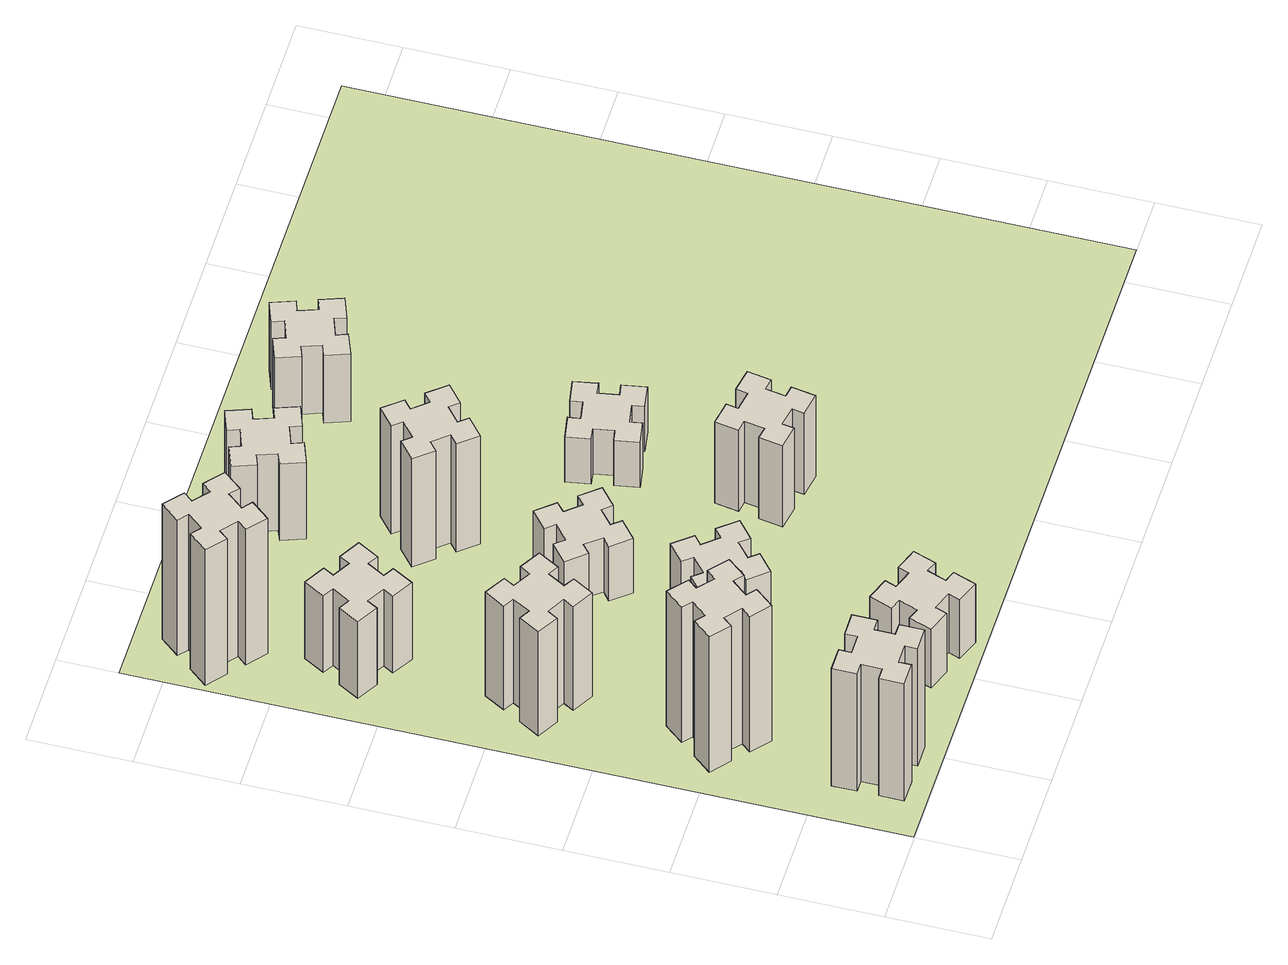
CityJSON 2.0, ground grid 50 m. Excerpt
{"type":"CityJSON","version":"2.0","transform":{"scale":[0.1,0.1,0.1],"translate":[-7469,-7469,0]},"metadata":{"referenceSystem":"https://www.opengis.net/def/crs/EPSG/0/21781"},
"CityObjects":{
"building1":{"type":"Building","attributes":{"class":"1000","function":"1000","usage":"1000","yearOfConstruction":2016,"roofType":"1000","measuredHeight":78,"storeysAboveGround":30,"storeysBelowGround":0},"geometry":[{"type":"Solid","lod":"1","boundaries":[[[[0,1,2,3,4,5,6,7,8,9,10,11,12,13,14,15,16,17,18,19]],[[17,16,20,21]],[[16,15,22,20]],[[15,14,23,22]],[[14,13,24,23]],[[13,12,25,24]],[[12,11,26,25]],[[11,10,27,26]],[[10,9,28,27]],[[9,8,29,28]],[[8,7,30,29]],[[7,6,31,30]],[[6,5,32,31]],[[5,4,33,32]],[[4,3,34,33]],[[3,2,35,34]],[[2,1,36,35]],[[1,0,37,36]],[[0,19,38,37]],[[19,18,39,38]],[[18,17,21,39]],[[24,25,26,27,28,29,30,31,32,33,34,35,36,37,38,39,21,20,22,23]]]]}]},
"building2":{"type":"Building","attributes":{"class":"1000","function":"1000","usage":"1000","yearOfConstruction":2016,"roofType":"1000","measuredHeight":90,"storeysAboveGround":30,"storeysBelowGround":0},"geometry":[{"type":"Solid","lod":"1","boundaries":[[[[40,41,42,43,44,45,46,47,48,49,50,51,52,53,54,55,56,57,58,59]],[[57,56,60,61]],[[56,55,62,60]],[[55,54,63,62]],[[54,53,64,63]],[[53,52,65,64]],[[52,51,66,65]],[[51,50,67,66]],[[50,49,68,67]],[[49,48,69,68]],[[48,47,70,69]],[[47,46,71,70]],[[46,45,72,71]],[[45,44,73,72]],[[44,43,74,73]],[[43,42,75,74]],[[42,41,76,75]],[[41,40,77,76]],[[40,59,78,77]],[[59,58,79,78]],[[58,57,61,79]],[[64,65,66,67,68,69,70,71,72,73,74,75,76,77,78,79,61,60,62,63]]]]}]},
"building3":{"type":"Building","attributes":{"class":"1000","function":"1000","usage":"1000","yearOfConstruction":2016,"roofType":"1000","measuredHeight":69,"storeysAboveGround":30,"storeysBelowGround":0},"geometry":[{"type":"Solid","lod":"1","boundaries":[[[[80,81,82,83,84,85,86,87,88,89,90,91,92,93,94,95,96,97,98,99]],[[97,96,100,101]],[[96,95,102,100]],[[95,94,103,102]],[[94,93,104,103]],[[93,92,105,104]],[[92,91,106,105]],[[91,90,107,106]],[[90,89,108,107]],[[89,88,109,108]],[[88,87,110,109]],[[87,86,111,110]],[[86,85,112,111]],[[85,84,113,112]],[[84,83,114,113]],[[83,82,115,114]],[[82,81,116,115]],[[81,80,117,116]],[[80,99,118,117]],[[99,98,119,118]],[[98,97,101,119]],[[104,105,106,107,108,109,110,111,112,113,114,115,116,117,118,119,101,100,102,103]]]]}]},
"building4":{"type":"Building","attributes":{"class":"1000","function":"1000","usage":"1000","yearOfConstruction":2016,"roofType":"1000","measuredHeight":51,"storeysAboveGround":30,"storeysBelowGround":0},"geometry":[{"type":"Solid","lod":"1","boundaries":[[[[120,121,122,123,124,125,126,127,128,129,130,131,132,133,134,135,136,137,138,139]],[[137,136,140,141]],[[136,135,142,140]],[[135,134,143,142]],[[134,133,144,143]],[[133,132,145,144]],[[132,131,146,145]],[[131,130,147,146]],[[130,129,148,147]],[[129,128,149,148]],[[128,127,150,149]],[[127,126,151,150]],[[126,125,152,151]],[[125,124,153,152]],[[124,123,154,153]],[[123,122,155,154]],[[122,121,156,155]],[[121,120,157,156]],[[120,139,158,157]],[[139,138,159,158]],[[138,137,141,159]],[[144,145,146,147,148,149,150,151,152,153,154,155,156,157,158,159,141,140,142,143]]]]}]},
"building5":{"type":"Building","attributes":{"class":"1000","function":"1000","usage":"1000","yearOfConstruction":2016,"roofType":"1000","measuredHeight":39,"storeysAboveGround":30,"storeysBelowGround":0},"geometry":[{"type":"Solid","lod":"1","boundaries":[[[[160,161,162,163,164,165,166,167,168,169,170,171,172,173,174,175,176,177,178,179]],[[177,176,180,181]],[[176,175,182,180]],[[175,174,183,182]],[[174,173,184,183]],[[173,172,185,184]],[[172,171,186,185]],[[171,170,187,186]],[[170,169,188,187]],[[169,168,189,188]],[[168,167,190,189]],[[167,166,191,190]],[[166,165,192,191]],[[165,164,193,192]],[[164,163,194,193]],[[163,162,195,194]],[[162,161,196,195]],[[161,160,197,196]],[[160,179,198,197]],[[179,178,199,198]],[[178,177,181,199]],[[184,185,186,187,188,189,190,191,192,193,194,195,196,197,198,199,181,180,182,183]]]]}]},
"building6":{"type":"Building","attributes":{"class":"1000","function":"1000","usage":"1000","yearOfConstruction":2016,"roofType":"1000","measuredHeight":90,"storeysAboveGround":30,"storeysBelowGround":0},"geometry":[{"type":"Solid","lod":"1","boundaries":[[[[200,201,202,203,204,205,206,207,208,209,210,211,212,213,214,215,216,217,218,219]],[[217,216,220,221]],[[216,215,222,220]],[[215,214,223,222]],[[214,213,224,223]],[[213,212,225,224]],[[212,211,226,225]],[[211,210,227,226]],[[210,209,228,227]],[[209,208,229,228]],[[208,207,230,229]],[[207,206,231,230]],[[206,205,232,231]],[[205,204,233,232]],[[204,203,234,233]],[[203,202,235,234]],[[202,201,236,235]],[[201,200,237,236]],[[200,219,238,237]],[[219,218,239,238]],[[218,217,221,239]],[[224,225,226,227,228,229,230,231,232,233,234,235,236,237,238,239,221,220,222,223]]]]}]},
"building7":{"type":"Building","attributes":{"class":"1000","function":"1000","usage":"1000","yearOfConstruction":2016,"roofType":"1000","measuredHeight":33,"storeysAboveGround":30,"storeysBelowGround":0},"geometry":[{"type":"Solid","lod":"1","boundaries":[[[[240,241,242,243,244,245,246,247,248,249,250,251,252,253,254,255,256,257,258,259]],[[257,256,260,261]],[[256,255,262,260]],[[255,254,263,262]],[[254,253,264,263]],[[253,252,265,264]],[[252,251,266,265]],[[251,250,267,266]],[[250,249,268,267]],[[249,248,269,268]],[[248,247,270,269]],[[247,246,271,270]],[[246,245,272,271]],[[245,244,273,272]],[[244,243,274,273]],[[243,242,275,274]],[[242,241,276,275]],[[241,240,277,276]],[[240,259,278,277]],[[259,258,279,278]],[[258,257,261,279]],[[264,265,266,267,268,269,270,271,272,273,274,275,276,277,278,279,261,260,262,263]]]]}]},
"building8":{"type":"Building","attributes":{"class":"1000","function":"1000","usage":"1000","yearOfConstruction":2016,"roofType":"1000","measuredHeight":36,"storeysAboveGround":30,"storeysBelowGround":0},"geometry":[{"type":"Solid","lod":"1","boundaries":[[[[280,281,282,283,284,285,286,287,288,289,290,291,292,293,294,295,296,297,298,299]],[[297,296,300,301]],[[296,295,302,300]],[[295,294,303,302]],[[294,293,304,303]],[[293,292,305,304]],[[292,291,306,305]],[[291,290,307,306]],[[290,289,308,307]],[[289,288,309,308]],[[288,287,310,309]],[[287,286,311,310]],[[286,285,312,311]],[[285,284,313,312]],[[284,283,314,313]],[[283,282,315,314]],[[282,281,316,315]],[[281,280,317,316]],[[280,299,318,317]],[[299,298,319,318]],[[298,297,301,319]],[[304,305,306,307,308,309,310,311,312,313,314,315,316,317,318,319,301,300,302,303]]]]}]},
"building9":{"type":"Building","attributes":{"class":"1000","function":"1000","usage":"1000","yearOfConstruction":2016,"roofType":"1000","measuredHeight":72,"storeysAboveGround":30,"storeysBelowGround":0},"geometry":[{"type":"Solid","lod":"1","boundaries":[[[[320,321,322,323,324,325,326,327,328,329,330,331,332,333,334,335,336,337,338,339]],[[337,336,340,341]],[[336,335,342,340]],[[335,334,343,342]],[[334,333,344,343]],[[333,332,345,344]],[[332,331,346,345]],[[331,330,347,346]],[[330,329,348,347]],[[329,328,349,348]],[[328,327,350,349]],[[327,326,351,350]],[[326,325,352,351]],[[325,324,353,352]],[[324,323,354,353]],[[323,322,355,354]],[[322,321,356,355]],[[321,320,357,356]],[[320,339,358,357]],[[339,338,359,358]],[[338,337,341,359]],[[344,345,346,347,348,349,350,351,352,353,354,355,356,357,358,359,341,340,342,343]]]]}]},
"building10":{"type":"Building","attributes":{"class":"1000","function":"1000","usage":"1000","yearOfConstruction":2016,"roofType":"1000","measuredHeight":51,"storeysAboveGround":30,"storeysBelowGround":0},"geometry":[{"type":"Solid","lod":"1","boundaries":[[[[360,361,362,363,364,365,366,367,368,369,370,371,372,373,374,375,376,377,378,379]],[[377,376,380,381]],[[376,375,382,380]],[[375,374,383,382]],[[374,373,384,383]],[[373,372,385,384]],[[372,371,386,385]],[[371,370,387,386]],[[370,369,388,387]],[[369,368,389,388]],[[368,367,390,389]],[[367,366,391,390]],[[366,365,392,391]],[[365,364,393,392]],[[364,363,394,393]],[[363,362,395,394]],[[362,361,396,395]],[[361,360,397,396]],[[360,379,398,397]],[[379,378,399,398]],[[378,377,381,399]],[[384,385,386,387,388,389,390,391,392,393,394,395,396,397,398,399,381,380,382,383]]]]}]},
"building11":{"type":"Building","attributes":{"class":"1000","function":"1000","usage":"1000","yearOfConstruction":2016,"roofType":"1000","measuredHeight":54,"storeysAboveGround":30,"storeysBelowGround":0},"geometry":[{"type":"Solid","lod":"1","boundaries":[[[[400,401,402,403,404,405,406,407,408,409,410,411,412,413,414,415,416,417,418,419]],[[417,416,420,421]],[[416,415,422,420]],[[415,414,423,422]],[[414,413,424,423]],[[413,412,425,424]],[[412,411,426,425]],[[411,410,427,426]],[[410,409,428,427]],[[409,408,429,428]],[[408,407,430,429]],[[407,406,431,430]],[[406,405,432,431]],[[405,404,433,432]],[[404,403,434,433]],[[403,402,435,434]],[[402,401,436,435]],[[401,400,437,436]],[[400,419,438,437]],[[419,418,439,438]],[[418,417,421,439]],[[424,425,426,427,428,429,430,431,432,433,434,435,436,437,438,439,421,420,422,423]]]]}]},
"building12":{"type":"Building","attributes":{"class":"1000","function":"1000","usage":"1000","yearOfConstruction":2016,"roofType":"1000","measuredHeight":30,"storeysAboveGround":30,"storeysBelowGround":0},"geometry":[{"type":"Solid","lod":"1","boundaries":[[[[440,441,442,443,444,445,446,447,448,449,450,451,452,453,454,455,456,457,458,459]],[[457,456,460,461]],[[456,455,462,460]],[[455,454,463,462]],[[454,453,464,463]],[[453,452,465,464]],[[452,451,466,465]],[[451,450,467,466]],[[450,449,468,467]],[[449,448,469,468]],[[448,447,470,469]],[[447,446,471,470]],[[446,445,472,471]],[[445,444,473,472]],[[444,443,474,473]],[[443,442,475,474]],[[442,441,476,475]],[[441,440,477,476]],[[440,459,478,477]],[[459,458,479,478]],[[458,457,461,479]],[[464,465,466,467,468,469,470,471,472,473,474,475,476,477,478,479,461,460,462,463]]]]}]},
"building13":{"type":"Building","attributes":{"class":"1000","function":"1000","usage":"1000","yearOfConstruction":2016,"roofType":"1000","measuredHeight":45,"storeysAboveGround":30,"storeysBelowGround":0},"geometry":[{"type":"Solid","lod":"1","boundaries":[[[[480,481,482,483,484,485,486,487,488,489,490,491,492,493,494,495,496,497,498,499]],[[497,496,500,501]],[[496,495,502,500]],[[495,494,503,502]],[[494,493,504,503]],[[493,492,505,504]],[[492,491,506,505]],[[491,490,507,506]],[[490,489,508,507]],[[489,488,509,508]],[[488,487,510,509]],[[487,486,511,510]],[[486,485,512,511]],[[485,484,513,512]],[[484,483,514,513]],[[483,482,515,514]],[[482,481,516,515]],[[481,480,517,516]],[[480,499,518,517]],[[499,498,519,518]],[[498,497,501,519]],[[504,505,506,507,508,509,510,511,512,513,514,515,516,517,518,519,501,500,502,503]]]]}]},
"landuse1":{"type":"LandUse","attributes":{"name":"plot1","function":"1010"},"geometry":[{"type":"MultiSurface","lod":"1","boundaries":[[[520,521,522,523]]]}]}
},
"vertices":[
[265,325,0],[265,225,0],[205,225,0],[205,105,0],[325,105,0],[325,165,0],[425,165,0],[425,105,0],[545,105,0],[545,225,0],[485,225,0],[485,325,0],[545,325,0],[545,445,0],[425,445,0],[425,385,0],[325,385,0],[325,445,0],[205,445,0],[205,325,0],[325,385,780],[325,445,780],[425,385,780],[425,445,780],[545,445,780],[545,325,780],[485,325,780],[485,225,780],[545,225,780],[545,105,780],[425,105,780],[425,165,780],[325,165,780],[325,105,780],[205,105,780],[205,225,780],[265,225,780],[265,325,780],[205,325,780],[205,445,780],
[484,1067,0],[408,1132,0],[446,1178,0],[354,1255,0],[277,1163,0],[323,1124,0],[259,1048,0],[213,1086,0],[136,994,0],[228,917,0],[266,963,0],[343,899,0],[304,853,0],[396,776,0],[473,868,0],[427,906,0],[492,983,0],[538,944,0],[615,1036,0],[523,1113,0],[492,983,900],[538,944,900],[427,906,900],[473,868,900],[396,776,900],[304,853,900],[343,899,900],[266,963,900],[228,917,900],[136,994,900],[213,1086,900],[259,1048,900],[323,1124,900],[277,1163,900],[354,1255,900],[446,1178,900],[408,1132,900],[484,1067,900],[523,1113,900],[615,1036,900],
[474,1926,0],[387,1976,0],[417,2028,0],[313,2088,0],[253,1984,0],[305,1954,0],[255,1867,0],[203,1897,0],[143,1793,0],[247,1733,0],[277,1785,0],[364,1735,0],[334,1683,0],[438,1623,0],[498,1727,0],[446,1757,0],[496,1844,0],[548,1814,0],[608,1918,0],[504,1978,0],[496,1844,690],[548,1814,690],[446,1757,690],[498,1727,690],[438,1623,690],[334,1683,690],[364,1735,690],[277,1785,690],[247,1733,690],[143,1793,690],[203,1897,690],[255,1867,690],[305,1954,690],[253,1984,690],[313,2088,690],[417,2028,690],[387,1976,690],[474,1926,690],[504,1978,690],[608,1918,690],
[446,2597,0],[496,2684,0],[548,2654,0],[608,2758,0],[504,2818,0],[474,2766,0],[387,2816,0],[417,2868,0],[313,2928,0],[253,2824,0],[305,2794,0],[255,2707,0],[203,2737,0],[143,2633,0],[247,2573,0],[277,2625,0],[364,2575,0],[334,2523,0],[438,2463,0],[498,2567,0],[364,2575,510],[334,2523,510],[277,2625,510],[247,2573,510],[143,2633,510],[203,2737,510],[255,2707,510],[305,2794,510],[253,2824,510],[313,2928,510],[417,2868,510],[387,2816,510],[474,2766,510],[504,2818,510],[608,2758,510],[548,2654,510],[496,2684,510],[446,2597,510],[498,2567,510],[438,2463,510],
[1029,360,0],[995,266,0],[939,287,0],[897,174,0],[1010,133,0],[1031,189,0],[1125,155,0],[1104,99,0],[1217,57,0],[1258,170,0],[1202,191,0],[1236,285,0],[1292,264,0],[1333,377,0],[1220,418,0],[1200,362,0],[1106,396,0],[1127,452,0],[1014,493,0],[973,380,0],[1106,396,390],[1127,452,390],[1200,362,390],[1220,418,390],[1333,377,390],[1292,264,390],[1236,285,390],[1202,191,390],[1258,170,390],[1217,57,390],[1104,99,390],[1125,155,390],[1031,189,390],[1010,133,390],[897,174,390],[939,287,390],[995,266,390],[1029,360,390],[973,380,390],[1014,493,390],
[384,3387,0],[308,3452,0],[346,3498,0],[254,3575,0],[177,3483,0],[223,3444,0],[159,3368,0],[113,3406,0],[36,3314,0],[128,3237,0],[166,3283,0],[243,3219,0],[204,3173,0],[296,3096,0],[373,3188,0],[327,3226,0],[392,3303,0],[438,3264,0],[515,3356,0],[423,3433,0],[392,3303,900],[438,3264,900],[327,3226,900],[373,3188,900],[296,3096,900],[204,3173,900],[243,3219,900],[166,3283,900],[128,3237,900],[36,3314,900],[113,3406,900],[159,3368,900],[223,3444,900],[177,3483,900],[254,3575,900],[346,3498,900],[308,3452,900],[384,3387,900],[423,3433,900],[515,3356,900],
[1083,1332,0],[1006,1267,0],[968,1313,0],[876,1236,0],[953,1144,0],[999,1183,0],[1063,1106,0],[1017,1068,0],[1094,976,0],[1186,1053,0],[1148,1099,0],[1224,1163,0],[1263,1117,0],[1355,1194,0],[1278,1286,0],[1232,1248,0],[1167,1324,0],[1213,1363,0],[1136,1455,0],[1044,1378,0],[1167,1324,330],[1213,1363,330],[1232,1248,330],[1278,1286,330],[1355,1194,330],[1263,1117,330],[1224,1163,330],[1148,1099,330],[1186,1053,330],[1094,976,330],[1017,1068,330],[1063,1106,330],[999,1183,330],[953,1144,330],[876,1236,330],[968,1313,330],[1006,1267,330],[1083,1332,330],[1044,1378,330],[1136,1455,330],
[1083,1972,0],[1006,1907,0],[968,1953,0],[876,1876,0],[953,1784,0],[999,1823,0],[1063,1746,0],[1017,1708,0],[1094,1616,0],[1186,1693,0],[1148,1739,0],[1224,1803,0],[1263,1757,0],[1355,1834,0],[1278,1926,0],[1232,1888,0],[1167,1964,0],[1213,2003,0],[1136,2095,0],[1044,2018,0],[1167,1964,360],[1213,2003,360],[1232,1888,360],[1278,1926,360],[1355,1834,360],[1263,1757,360],[1224,1803,360],[1148,1739,360],[1186,1693,360],[1094,1616,360],[1017,1708,360],[1063,1746,360],[999,1823,360],[953,1784,360],[876,1876,360],[968,1953,360],[1006,1907,360],[1083,1972,360],[1044,2018,360],[1136,2095,360],
[1099,2563,0],[1163,2486,0],[1117,2448,0],[1194,2356,0],[1286,2433,0],[1248,2479,0],[1324,2543,0],[1363,2497,0],[1455,2574,0],[1378,2666,0],[1332,2628,0],[1267,2704,0],[1313,2743,0],[1236,2835,0],[1144,2758,0],[1183,2712,0],[1106,2647,0],[1068,2693,0],[976,2616,0],[1053,2524,0],[1106,2647,720],[1068,2693,720],[1183,2712,720],[1144,2758,720],[1236,2835,720],[1313,2743,720],[1267,2704,720],[1332,2628,720],[1378,2666,720],[1455,2574,720],[1363,2497,720],[1324,2543,720],[1248,2479,720],[1286,2433,720],[1194,2356,720],[1117,2448,720],[1163,2486,720],[1099,2563,720],[1053,2524,720],[976,2616,720],
[1125,3456,0],[1031,3422,0],[1010,3478,0],[897,3437,0],[939,3324,0],[995,3345,0],[1029,3251,0],[973,3230,0],[1014,3117,0],[1127,3159,0],[1106,3215,0],[1200,3249,0],[1220,3193,0],[1333,3234,0],[1292,3347,0],[1236,3326,0],[1202,3420,0],[1258,3440,0],[1217,3553,0],[1104,3512,0],[1202,3420,510],[1258,3440,510],[1236,3326,510],[1292,3347,510],[1333,3234,510],[1220,3193,510],[1200,3249,510],[1106,3215,510],[1127,3159,510],[1014,3117,510],[973,3230,510],[1029,3251,510],[995,3345,510],[939,3324,510],[897,3437,510],[1010,3478,510],[1031,3422,510],[1125,3456,510],[1104,3512,510],[1217,3553,510],
[1955,1147,0],[1972,1245,0],[2031,1235,0],[2052,1353,0],[1934,1374,0],[1924,1315,0],[1825,1332,0],[1836,1391,0],[1717,1412,0],[1697,1294,0],[1756,1284,0],[1738,1185,0],[1679,1196,0],[1658,1077,0],[1777,1057,0],[1787,1116,0],[1885,1098,0],[1875,1039,0],[1993,1018,0],[2014,1137,0],[1885,1098,540],[1875,1039,540],[1787,1116,540],[1777,1057,540],[1658,1077,540],[1679,1196,540],[1738,1185,540],[1756,1284,540],[1697,1294,540],[1717,1412,540],[1836,1391,540],[1825,1332,540],[1924,1315,540],[1934,1374,540],[2052,1353,540],[2031,1235,540],[1972,1245,540],[1955,1147,540],[2014,1137,540],[1993,1018,540],
[1972,1925,0],[1955,2024,0],[2014,2034,0],[1993,2152,0],[1875,2131,0],[1885,2072,0],[1787,2055,0],[1777,2114,0],[1658,2093,0],[1679,1975,0],[1738,1985,0],[1756,1887,0],[1697,1877,0],[1717,1758,0],[1836,1779,0],[1825,1838,0],[1924,1856,0],[1934,1797,0],[2052,1817,0],[2031,1936,0],[1924,1856,300],[1934,1797,300],[1825,1838,300],[1836,1779,300],[1717,1758,300],[1697,1877,300],[1756,1887,300],[1738,1985,300],[1679,1975,300],[1658,2093,300],[1777,2114,300],[1787,2055,300],[1885,2072,300],[1875,2131,300],[1993,2152,300],[2014,2034,300],[1955,2024,300],[1972,1925,300],[2031,1936,300],[2052,1817,300],
[1865,3456,0],[1771,3422,0],[1750,3478,0],[1637,3437,0],[1679,3324,0],[1735,3345,0],[1769,3251,0],[1713,3230,0],[1754,3117,0],[1867,3159,0],[1846,3215,0],[1940,3249,0],[1960,3193,0],[2073,3234,0],[2032,3347,0],[1976,3326,0],[1942,3420,0],[1998,3440,0],[1957,3553,0],[1844,3512,0],[1942,3420,450],[1998,3440,450],[1976,3326,450],[2032,3347,450],[2073,3234,450],[1960,3193,450],[1940,3249,450],[1846,3215,450],[1867,3159,450],[1754,3117,450],[1713,3230,450],[1769,3251,450],[1735,3345,450],[1679,3324,450],[1637,3437,450],[1750,3478,450],[1771,3422,450],[1865,3456,450],[1844,3512,450],[1957,3553,450],
[5,3705,0],[3705,3705,0],[3705,5,0],[5,5,0]
]}
